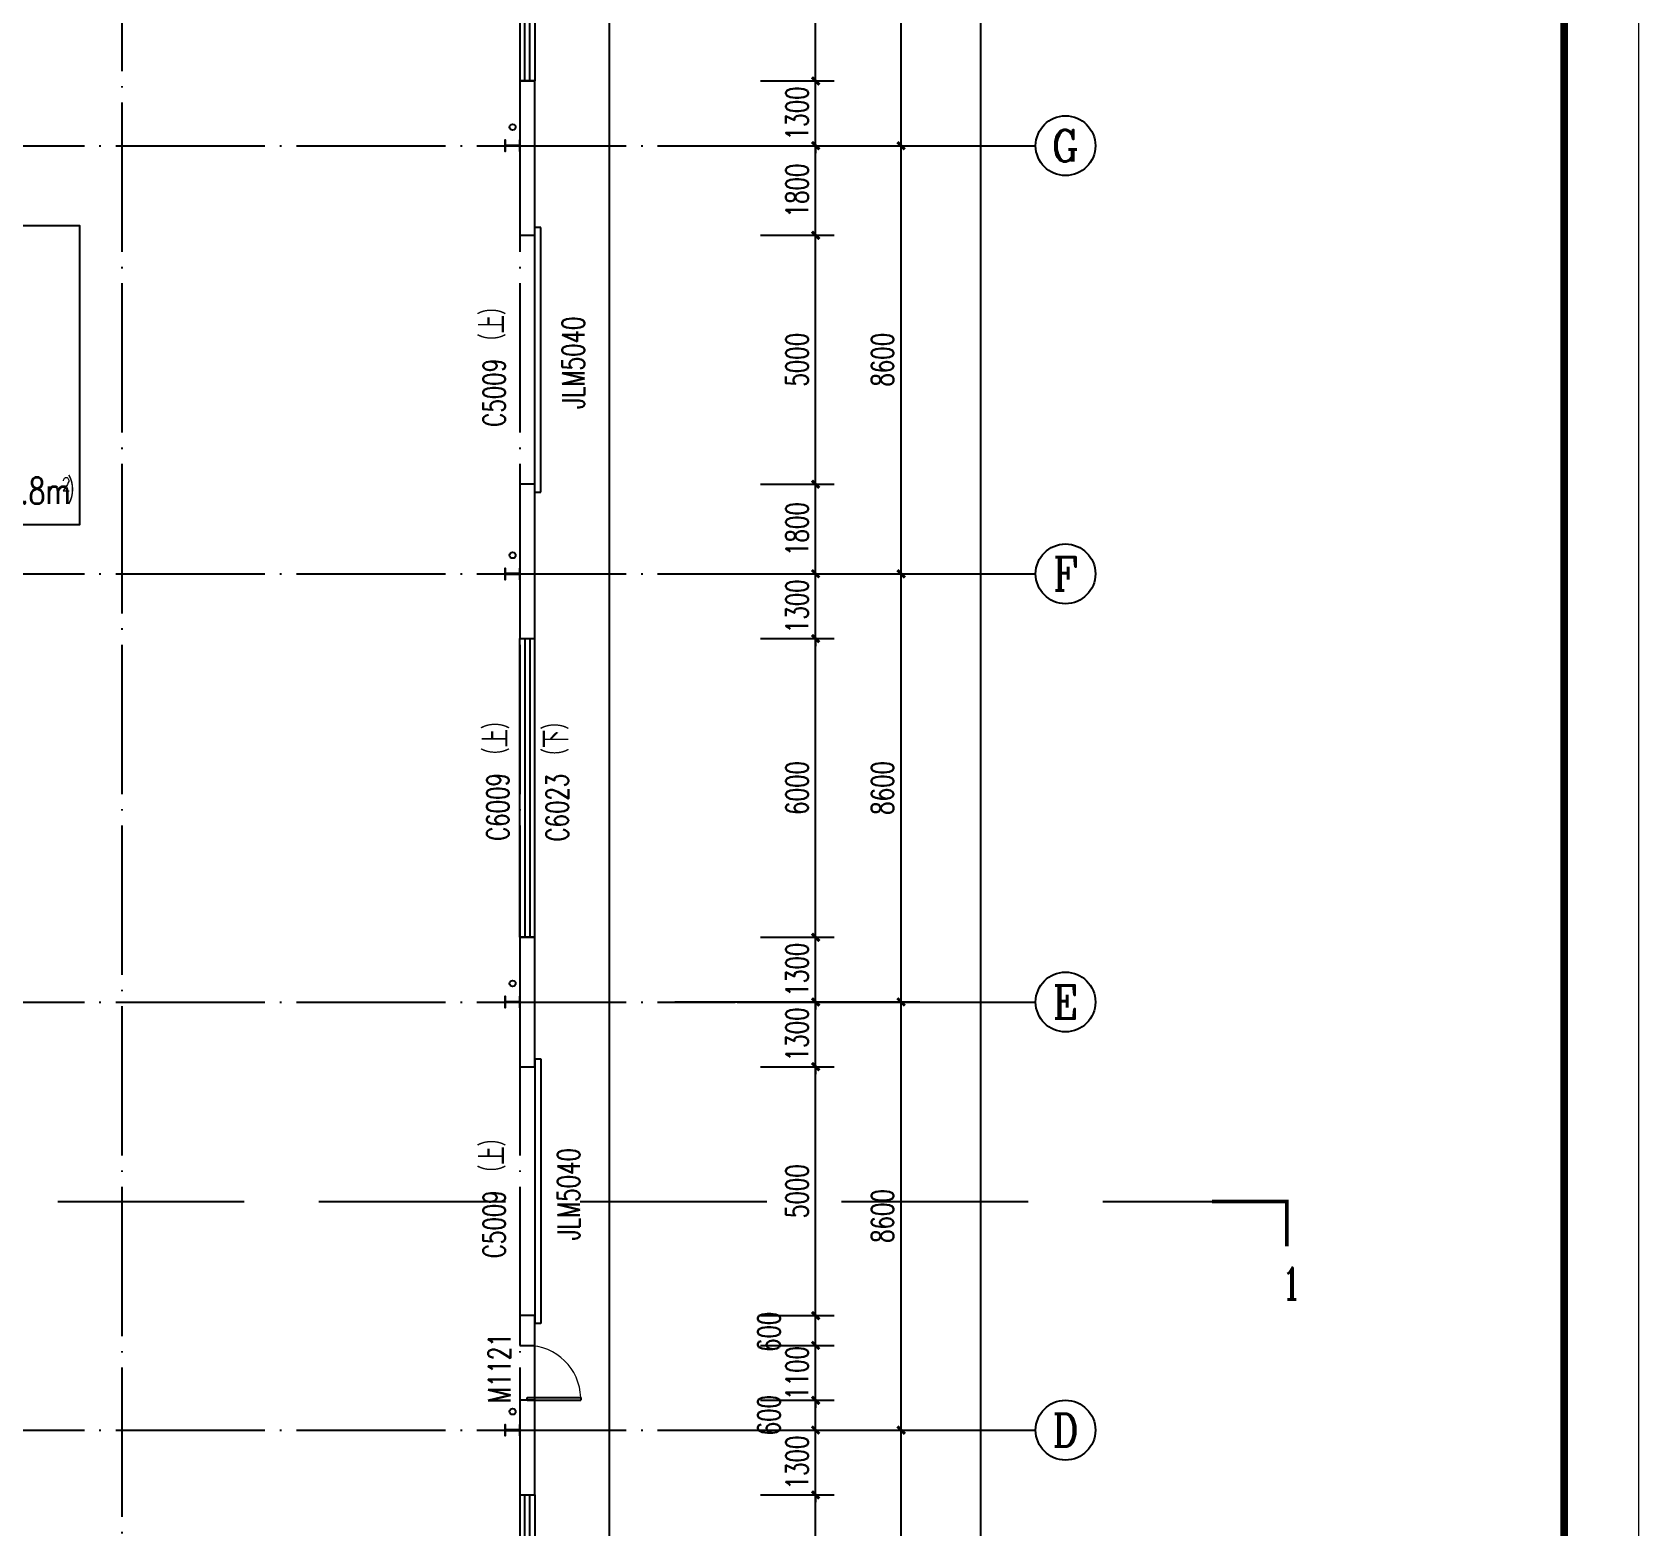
# Model space of a CAD drawing. Extents: x 409931 to 937299, y -508824 to 132289.
# Drawn here: x 531812 to 564097, y -148220 to -118196 of the extents above; entities that cross this region are included whole.
import ezdxf
from ezdxf.enums import TextEntityAlignment as Align

# ---------------------------------------------------------------- set-up
doc = ezdxf.new("R2010")
doc.units = 0
doc.header["$LTSCALE"] = 1500
doc.header["$MEASUREMENT"] = 0
doc.linetypes.add('DASH', pattern=[0.35, 0.25, -0.1])
doc.linetypes.add('DOTE', pattern=[2.42, 2, -0.2, 0.02, -0.2])
doc.layers.get('Defpoints').update_dxf_attribs({"color": 252})
for name, color, linetype in [('07m', 36, 'Continuous'), ('AXIS', 3, 'Continuous'), ('AXIS_TEXT', 7, 'Continuous'), ('COLUMN', 2, 'Continuous'), ('DIM_SYMB', 3, 'Continuous'), ('DOTE', 1, 'Continuous'), ('PUB_DIM', 3, 'Continuous'), ('PUB_STRM', 4, 'Continuous'), ('PUB_TEXT', 7, 'Continuous'), ('STAIR', 2, 'Continuous'), ('WALL', 7, 'Continuous'), ('WINDOW', 4, 'Continuous'), ('WINDOW_TEXT', 7, 'Continuous'), ('排烟注明', 6, 'Continuous')]:
    doc.layers.add(name, color=color, linetype=linetype)
doc.layers.add('TK', color=151, linetype='Continuous', lineweight=13)
doc.styles.add('_HZTXT', font='txt.shx', dxfattribs={"width": 0.75, "bigfont": 'HZTXT.shx'})
doc.styles.add('_TCH_AXIS', font='COMPLEX', dxfattribs={"bigfont": 'GBCBIG'})
doc.styles.add('_TCH_DIM', font='SIMPLEX', dxfattribs={"bigfont": 'GBCBIG'})
doc.styles.add('_TCH_DIM_T3', font='SIMPLEX', dxfattribs={"width": 0.705882, "bigfont": 'GBCBIG'})
doc.styles.add('_TCH_LABEL', font='COMPLEX', dxfattribs={"bigfont": 'GBCBIG'})
doc.styles.add('_TCH_WINDOW', font='SIMPLEX', dxfattribs={"bigfont": 'GBCBIG'})
doc.styles.add('COMPLEX', font='COMPLEX')
doc.dimstyles.new('_TCH_ARCH&&150', dxfattribs={"dimtxt": 446.25, "dimasz": 150, "dimexe": 375, "dimexo": 450, "dimgap": 150, "dimtad": 1, "dimdec": 0, "dimzin": 0, "dimdsep": 46, "dimtxsty": '_TCH_DIM_T3', "dimblk": 'ARCHTICK', "dimcen": 0.09, "dimclrt": 7, "dimazin": 2, "dimtfac": 1, "dimtdec": 0, "dimtix": 1, "dimtmove": 2, "dimatfit": 3, "dimfxl": 0, "dimtolj": 1, "dimtzin": 0, "dimarcsym": 0})

# ---------------------------------------------------------------- blocks, each defined once
blk = doc.blocks.new('TK-A0')
at = {"layer": 'TK'}
for p, q in [((1189, 841), (0, 841)), ((1179, 831), (25, 831))]:
    blk.add_line(p, q, dxfattribs=at)
at = {"layer": 'TK', "const_width": 1}
blk.add_lwpolyline([(25, 831), (1179, 831), (1179, 10), (25, 10)], close=True, dxfattribs=at)
blk = doc.blocks.new('A$C2EA612DB')
for points in [[(0, 34055), (0, 34275), (-10, 34275), (-10, 34169), (-290, 34169), (-290, 34275), (-300, 34275), (-300, 34055), (-290, 34055), (-290, 34161), (-10, 34161), (-10, 34055)], [(0, 25455), (0, 25675), (-10, 25675), (-10, 25569), (-290, 25569), (-290, 25675), (-300, 25675), (-300, 25455), (-290, 25455), (-290, 25561), (-10, 25561), (-10, 25455)], [(0, 16855), (0, 17075), (-10, 17075), (-10, 16969), (-290, 16969), (-290, 17075), (-300, 17075), (-300, 16855), (-290, 16855), (-290, 16961), (-10, 16961), (-10, 16855)], [(0, 8255), (0, 8475), (-10, 8475), (-10, 8369), (-290, 8369), (-290, 8475), (-300, 8475), (-300, 8255), (-290, 8255), (-290, 8361), (-10, 8361), (-10, 8255)]]:
    blk.add_lwpolyline(points, close=True)
blk = doc.blocks.new('雨水管')
at = {"layer": 'PUB_STRM'}
for centre in [(-346, 43373), (-346, 34773), (-346, 26173), (-346, 17573)]:
    blk.add_circle(centre, 60, dxfattribs=at)
blk = doc.blocks.new('_ArchTick')
at = {"color": 0, "linetype": 'ByBlock', "const_width": 0.4}
blk.add_lwpolyline([(-0.5, -0.5), (0.5, 0.5)], dxfattribs=at)
blk = doc.blocks.new('*D573')
at = {"layer": 'Defpoints', "color": 0}
for p in [(545997, -147577), (547555, -147577), (545997, -153577)]:
    blk.add_point(p, dxfattribs=at)
at = {"layer": 'PUB_DIM', "color": 0, "lineweight": -2}
for p, q in [((546447, -147577), (547930, -147577)), ((547555, -153577), (547555, -147577)), ((546447, -153577), (547930, -153577))]:
    blk.add_line(p, q, dxfattribs=at)
at = {"layer": 'PUB_DIM', "color": 0, "lineweight": -2, "xscale": 150, "yscale": 150, "zscale": 150}
for p, rotation in [((547555, -147577), 90), ((547555, -153577), 270)]:
    blk.add_blockref('_ArchTick', p, dxfattribs=dict(at, rotation=rotation))
at = {"layer": 'PUB_DIM', "color": 7, "insert": (547182, -150577), "char_height": 446.2, "attachment_point": 5, "rotation": 90, "style": '_TCH_DIM_T3'}
blk.add_mtext('\\A1;6000', dxfattribs=at)
blk = doc.blocks.new('*D574')
at = {"layer": 'Defpoints', "color": 0}
for p in [(545997, -146277), (547555, -146277), (545997, -147577)]:
    blk.add_point(p, dxfattribs=at)
at = {"layer": 'PUB_DIM', "color": 0, "lineweight": -2}
for p, q in [((547555, -146277), (547555, -146127)), ((546447, -146277), (547930, -146277)), ((547555, -147577), (547555, -146277)), ((546447, -147577), (547930, -147577)), ((547555, -147577), (547555, -147727))]:
    blk.add_line(p, q, dxfattribs=at)
at = {"layer": 'PUB_DIM', "color": 0, "lineweight": -2, "xscale": 150, "yscale": 150, "zscale": 150}
for p, rotation in [((547555, -146277), 270), ((547555, -147577), 90)]:
    blk.add_blockref('_ArchTick', p, dxfattribs=dict(at, rotation=rotation))
at = {"layer": 'PUB_DIM', "color": 7, "insert": (547182, -146927), "char_height": 446.2, "attachment_point": 5, "rotation": 90, "style": '_TCH_DIM_T3'}
blk.add_mtext('\\A1;1300', dxfattribs=at)
blk = doc.blocks.new('*D575')
at = {"layer": 'Defpoints', "color": 0}
for p in [(545997, -145677), (547555, -145677), (545997, -146277)]:
    blk.add_point(p, dxfattribs=at)
at = {"layer": 'PUB_DIM', "color": 0, "lineweight": -2}
for p, q in [((546447, -145677), (547930, -145677)), ((547555, -146277), (547555, -145677)), ((546447, -146277), (547930, -146277))]:
    blk.add_line(p, q, dxfattribs=at)
at = {"layer": 'PUB_DIM', "color": 0, "lineweight": -2, "xscale": 150, "yscale": 150, "zscale": 150}
for p, rotation in [((547555, -145677), 90), ((547555, -146277), 270)]:
    blk.add_blockref('_ArchTick', p, dxfattribs=dict(at, rotation=rotation))
at = {"layer": 'PUB_DIM', "color": 7, "insert": (546618, -145977), "char_height": 446.2, "attachment_point": 5, "rotation": 90, "style": '_TCH_DIM_T3'}
blk.add_mtext('\\A1;600', dxfattribs=at)
blk = doc.blocks.new('*D576')
at = {"layer": 'Defpoints', "color": 0}
for p in [(545997, -144577), (547555, -144577), (545997, -145677)]:
    blk.add_point(p, dxfattribs=at)
at = {"layer": 'PUB_DIM', "color": 0, "lineweight": -2}
for p, q in [((546447, -144577), (547930, -144577)), ((547555, -144577), (547555, -144427)), ((547555, -145677), (547555, -144577)), ((546447, -145677), (547930, -145677)), ((547555, -145677), (547555, -145827))]:
    blk.add_line(p, q, dxfattribs=at)
at = {"layer": 'PUB_DIM', "color": 0, "lineweight": -2, "xscale": 150, "yscale": 150, "zscale": 150}
for p, rotation in [((547555, -144577), 270), ((547555, -145677), 90)]:
    blk.add_blockref('_ArchTick', p, dxfattribs=dict(at, rotation=rotation))
at = {"layer": 'PUB_DIM', "color": 7, "insert": (547182, -145127), "char_height": 446.2, "attachment_point": 5, "rotation": 90, "style": '_TCH_DIM_T3'}
blk.add_mtext('\\A1;1100', dxfattribs=at)
blk = doc.blocks.new('*D577')
at = {"layer": 'Defpoints', "color": 0}
for p in [(545997, -143977), (547555, -143977), (545997, -144577)]:
    blk.add_point(p, dxfattribs=at)
at = {"layer": 'PUB_DIM', "color": 0, "lineweight": -2}
for p, q in [((546447, -143977), (547930, -143977)), ((547555, -144577), (547555, -143977)), ((546447, -144577), (547930, -144577))]:
    blk.add_line(p, q, dxfattribs=at)
at = {"layer": 'PUB_DIM', "color": 0, "lineweight": -2, "xscale": 150, "yscale": 150, "zscale": 150}
for p, rotation in [((547555, -143977), 90), ((547555, -144577), 270)]:
    blk.add_blockref('_ArchTick', p, dxfattribs=dict(at, rotation=rotation))
at = {"layer": 'PUB_DIM', "color": 7, "insert": (546618, -144302), "char_height": 446.2, "attachment_point": 5, "rotation": 90, "style": '_TCH_DIM_T3'}
blk.add_mtext('\\A1;600', dxfattribs=at)
blk = doc.blocks.new('*D578')
at = {"layer": 'Defpoints', "color": 0}
for p in [(545997, -138977), (547555, -138977), (545997, -143977)]:
    blk.add_point(p, dxfattribs=at)
at = {"layer": 'PUB_DIM', "color": 0, "lineweight": -2}
for p, q in [((546447, -138977), (547930, -138977)), ((547555, -143977), (547555, -138977)), ((546447, -143977), (547930, -143977))]:
    blk.add_line(p, q, dxfattribs=at)
at = {"layer": 'PUB_DIM', "color": 0, "lineweight": -2, "xscale": 150, "yscale": 150, "zscale": 150}
for p, rotation in [((547555, -138977), 90), ((547555, -143977), 270)]:
    blk.add_blockref('_ArchTick', p, dxfattribs=dict(at, rotation=rotation))
at = {"layer": 'PUB_DIM', "color": 7, "insert": (547182, -141477), "char_height": 446.2, "attachment_point": 5, "rotation": 90, "style": '_TCH_DIM_T3'}
blk.add_mtext('\\A1;5000', dxfattribs=at)
blk = doc.blocks.new('*D579')
at = {"layer": 'Defpoints', "color": 0}
for p in [(545997, -137677), (547555, -137677), (545997, -138977)]:
    blk.add_point(p, dxfattribs=at)
at = {"layer": 'PUB_DIM', "color": 0, "lineweight": -2}
for p, q in [((547555, -137677), (547555, -137527)), ((546447, -137677), (547930, -137677)), ((547555, -138977), (547555, -137677)), ((546447, -138977), (547930, -138977)), ((547555, -138977), (547555, -139127))]:
    blk.add_line(p, q, dxfattribs=at)
at = {"layer": 'PUB_DIM', "color": 0, "lineweight": -2, "xscale": 150, "yscale": 150, "zscale": 150}
for p, rotation in [((547555, -137677), 270), ((547555, -138977), 90)]:
    blk.add_blockref('_ArchTick', p, dxfattribs=dict(at, rotation=rotation))
at = {"layer": 'PUB_DIM', "color": 7, "insert": (547182, -138327), "char_height": 446.2, "attachment_point": 5, "rotation": 90, "style": '_TCH_DIM_T3'}
blk.add_mtext('\\A1;1300', dxfattribs=at)
blk = doc.blocks.new('*D580')
at = {"layer": 'Defpoints', "color": 0}
for p in [(545997, -136377), (547555, -136377), (545997, -137677)]:
    blk.add_point(p, dxfattribs=at)
at = {"layer": 'PUB_DIM', "color": 0, "lineweight": -2}
for p, q in [((547555, -136377), (547555, -136227)), ((546447, -136377), (547930, -136377)), ((547555, -137677), (547555, -136377)), ((546447, -137677), (547930, -137677)), ((547555, -137677), (547555, -137827))]:
    blk.add_line(p, q, dxfattribs=at)
at = {"layer": 'PUB_DIM', "color": 0, "lineweight": -2, "xscale": 150, "yscale": 150, "zscale": 150}
for p, rotation in [((547555, -136377), 270), ((547555, -137677), 90)]:
    blk.add_blockref('_ArchTick', p, dxfattribs=dict(at, rotation=rotation))
at = {"layer": 'PUB_DIM', "color": 7, "insert": (547182, -137027), "char_height": 446.2, "attachment_point": 5, "rotation": 90, "style": '_TCH_DIM_T3'}
blk.add_mtext('\\A1;1300', dxfattribs=at)
blk = doc.blocks.new('*D581')
at = {"layer": 'Defpoints', "color": 0}
for p in [(545997, -130377), (547555, -130377), (545997, -136377)]:
    blk.add_point(p, dxfattribs=at)
at = {"layer": 'PUB_DIM', "color": 0, "lineweight": -2}
for p, q in [((546447, -130377), (547930, -130377)), ((547555, -136377), (547555, -130377)), ((546447, -136377), (547930, -136377))]:
    blk.add_line(p, q, dxfattribs=at)
at = {"layer": 'PUB_DIM', "color": 0, "lineweight": -2, "xscale": 150, "yscale": 150, "zscale": 150}
for p, rotation in [((547555, -130377), 90), ((547555, -136377), 270)]:
    blk.add_blockref('_ArchTick', p, dxfattribs=dict(at, rotation=rotation))
at = {"layer": 'PUB_DIM', "color": 7, "insert": (547182, -133377), "char_height": 446.2, "attachment_point": 5, "rotation": 90, "style": '_TCH_DIM_T3'}
blk.add_mtext('\\A1;6000', dxfattribs=at)
blk = doc.blocks.new('*D582')
at = {"layer": 'Defpoints', "color": 0}
for p in [(545997, -129077), (547555, -129077), (545997, -130377)]:
    blk.add_point(p, dxfattribs=at)
at = {"layer": 'PUB_DIM', "color": 0, "lineweight": -2}
for p, q in [((546447, -129077), (547930, -129077)), ((547555, -129077), (547555, -128927)), ((547555, -130377), (547555, -129077)), ((546447, -130377), (547930, -130377)), ((547555, -130377), (547555, -130527))]:
    blk.add_line(p, q, dxfattribs=at)
at = {"layer": 'PUB_DIM', "color": 0, "lineweight": -2, "xscale": 150, "yscale": 150, "zscale": 150}
for p, rotation in [((547555, -129077), 270), ((547555, -130377), 90)]:
    blk.add_blockref('_ArchTick', p, dxfattribs=dict(at, rotation=rotation))
at = {"layer": 'PUB_DIM', "color": 7, "insert": (547182, -129727), "char_height": 446.2, "attachment_point": 5, "rotation": 90, "style": '_TCH_DIM_T3'}
blk.add_mtext('\\A1;1300', dxfattribs=at)
blk = doc.blocks.new('*D583')
at = {"layer": 'Defpoints', "color": 0}
for p in [(545997, -127277), (547555, -127277), (545997, -129077)]:
    blk.add_point(p, dxfattribs=at)
at = {"layer": 'PUB_DIM', "color": 0, "lineweight": -2}
for p, q in [((546447, -127277), (547930, -127277)), ((547555, -129077), (547555, -127277)), ((546447, -129077), (547930, -129077))]:
    blk.add_line(p, q, dxfattribs=at)
at = {"layer": 'PUB_DIM', "color": 0, "lineweight": -2, "xscale": 150, "yscale": 150, "zscale": 150}
for p, rotation in [((547555, -127277), 90), ((547555, -129077), 270)]:
    blk.add_blockref('_ArchTick', p, dxfattribs=dict(at, rotation=rotation))
at = {"layer": 'PUB_DIM', "color": 7, "insert": (547182, -128177), "char_height": 446.2, "attachment_point": 5, "rotation": 90, "style": '_TCH_DIM_T3'}
blk.add_mtext('\\A1;1800', dxfattribs=at)
blk = doc.blocks.new('*D584')
at = {"layer": 'Defpoints', "color": 0}
for p in [(545997, -122277), (547555, -122277), (545997, -127277)]:
    blk.add_point(p, dxfattribs=at)
at = {"layer": 'PUB_DIM', "color": 0, "lineweight": -2}
for p, q in [((546447, -122277), (547930, -122277)), ((547555, -127277), (547555, -122277)), ((546447, -127277), (547930, -127277))]:
    blk.add_line(p, q, dxfattribs=at)
at = {"layer": 'PUB_DIM', "color": 0, "lineweight": -2, "xscale": 150, "yscale": 150, "zscale": 150}
for p, rotation in [((547555, -122277), 90), ((547555, -127277), 270)]:
    blk.add_blockref('_ArchTick', p, dxfattribs=dict(at, rotation=rotation))
at = {"layer": 'PUB_DIM', "color": 7, "insert": (547182, -124777), "char_height": 446.2, "attachment_point": 5, "rotation": 90, "style": '_TCH_DIM_T3'}
blk.add_mtext('\\A1;5000', dxfattribs=at)
blk = doc.blocks.new('*D585')
at = {"layer": 'Defpoints', "color": 0}
for p in [(545997, -120477), (547555, -120477), (545997, -122277)]:
    blk.add_point(p, dxfattribs=at)
at = {"layer": 'PUB_DIM', "color": 0, "lineweight": -2}
for p, q in [((546447, -120477), (547930, -120477)), ((547555, -122277), (547555, -120477)), ((546447, -122277), (547930, -122277))]:
    blk.add_line(p, q, dxfattribs=at)
at = {"layer": 'PUB_DIM', "color": 0, "lineweight": -2, "xscale": 150, "yscale": 150, "zscale": 150}
for p, rotation in [((547555, -120477), 90), ((547555, -122277), 270)]:
    blk.add_blockref('_ArchTick', p, dxfattribs=dict(at, rotation=rotation))
at = {"layer": 'PUB_DIM', "color": 7, "insert": (547182, -121377), "char_height": 446.2, "attachment_point": 5, "rotation": 90, "style": '_TCH_DIM_T3'}
blk.add_mtext('\\A1;1800', dxfattribs=at)
blk = doc.blocks.new('*D586')
at = {"layer": 'Defpoints', "color": 0}
for p in [(545997, -119177), (547555, -119177), (545997, -120477)]:
    blk.add_point(p, dxfattribs=at)
at = {"layer": 'PUB_DIM', "color": 0, "lineweight": -2}
for p, q in [((547555, -119177), (547555, -119027)), ((546447, -119177), (547930, -119177)), ((547555, -120477), (547555, -119177)), ((546447, -120477), (547930, -120477)), ((547555, -120477), (547555, -120627))]:
    blk.add_line(p, q, dxfattribs=at)
at = {"layer": 'PUB_DIM', "color": 0, "lineweight": -2, "xscale": 150, "yscale": 150, "zscale": 150}
for p, rotation in [((547555, -119177), 270), ((547555, -120477), 90)]:
    blk.add_blockref('_ArchTick', p, dxfattribs=dict(at, rotation=rotation))
at = {"layer": 'PUB_DIM', "color": 7, "insert": (547182, -119827), "char_height": 446.2, "attachment_point": 5, "rotation": 90, "style": '_TCH_DIM_T3'}
blk.add_mtext('\\A1;1300', dxfattribs=at)
blk = doc.blocks.new('*D587')
at = {"layer": 'Defpoints', "color": 0}
for p in [(545997, -113177), (547555, -113177), (545997, -119177)]:
    blk.add_point(p, dxfattribs=at)
at = {"layer": 'PUB_DIM', "color": 0, "lineweight": -2}
for p, q in [((546447, -113177), (547930, -113177)), ((547555, -119177), (547555, -113177)), ((546447, -119177), (547930, -119177))]:
    blk.add_line(p, q, dxfattribs=at)
at = {"layer": 'PUB_DIM', "color": 0, "lineweight": -2, "xscale": 150, "yscale": 150, "zscale": 150}
for p, rotation in [((547555, -113177), 90), ((547555, -119177), 270)]:
    blk.add_blockref('_ArchTick', p, dxfattribs=dict(at, rotation=rotation))
at = {"layer": 'PUB_DIM', "color": 7, "insert": (547182, -116177), "char_height": 446.2, "attachment_point": 5, "rotation": 90, "style": '_TCH_DIM_T3'}
blk.add_mtext('\\A1;6000', dxfattribs=at)
blk = doc.blocks.new('*D828')
at = {"layer": 'AXIS', "color": 0, "lineweight": -2}
for p, q in [((544723, -146277), (549648, -146277)), ((549273, -154627), (549273, -146277)), ((544723, -154627), (549648, -154627))]:
    blk.add_line(p, q, dxfattribs=at)
at = {"layer": 'Defpoints', "color": 0}
for p in [(544273, -146277), (549273, -146277), (544273, -154627)]:
    blk.add_point(p, dxfattribs=at)
at = {"layer": 'AXIS', "color": 0, "lineweight": -2, "xscale": 150, "yscale": 150, "zscale": 150}
for p, rotation in [((549273, -146277), 90), ((549273, -154627), 270)]:
    blk.add_blockref('_ArchTick', p, dxfattribs=dict(at, rotation=rotation))
at = {"layer": 'AXIS', "color": 7, "insert": (548900, -150452), "char_height": 446.2, "attachment_point": 5, "rotation": 90, "style": '_TCH_DIM_T3'}
blk.add_mtext('\\A1;8350', dxfattribs=at)
blk = doc.blocks.new('*D829')
at = {"layer": 'AXIS', "color": 0, "lineweight": -2}
for p, q in [((544723, -137677), (549648, -137677)), ((549273, -146277), (549273, -137677)), ((544723, -146277), (549648, -146277))]:
    blk.add_line(p, q, dxfattribs=at)
at = {"layer": 'Defpoints', "color": 0}
for p in [(544273, -137677), (549273, -137677), (544273, -146277)]:
    blk.add_point(p, dxfattribs=at)
at = {"layer": 'AXIS', "color": 0, "lineweight": -2, "xscale": 150, "yscale": 150, "zscale": 150}
for p, rotation in [((549273, -137677), 90), ((549273, -146277), 270)]:
    blk.add_blockref('_ArchTick', p, dxfattribs=dict(at, rotation=rotation))
at = {"layer": 'AXIS', "color": 7, "insert": (548900, -141977), "char_height": 446.2, "attachment_point": 5, "rotation": 90, "style": '_TCH_DIM_T3'}
blk.add_mtext('\\A1;8600', dxfattribs=at)
blk = doc.blocks.new('*D830')
at = {"layer": 'AXIS', "color": 0, "lineweight": -2}
for p, q in [((544723, -129077), (549648, -129077)), ((549273, -137677), (549273, -129077)), ((544723, -137677), (549648, -137677))]:
    blk.add_line(p, q, dxfattribs=at)
at = {"layer": 'Defpoints', "color": 0}
for p in [(544273, -129077), (549273, -129077), (544273, -137677)]:
    blk.add_point(p, dxfattribs=at)
at = {"layer": 'AXIS', "color": 0, "lineweight": -2, "xscale": 150, "yscale": 150, "zscale": 150}
for p, rotation in [((549273, -129077), 90), ((549273, -137677), 270)]:
    blk.add_blockref('_ArchTick', p, dxfattribs=dict(at, rotation=rotation))
at = {"layer": 'AXIS', "color": 7, "insert": (548900, -133377), "char_height": 446.2, "attachment_point": 5, "rotation": 90, "style": '_TCH_DIM_T3'}
blk.add_mtext('\\A1;8600', dxfattribs=at)
blk = doc.blocks.new('*D831')
at = {"layer": 'AXIS', "color": 0, "lineweight": -2}
for p, q in [((544723, -120477), (549648, -120477)), ((549273, -129077), (549273, -120477)), ((544723, -129077), (549648, -129077))]:
    blk.add_line(p, q, dxfattribs=at)
at = {"layer": 'Defpoints', "color": 0}
for p in [(544273, -120477), (549273, -120477), (544273, -129077)]:
    blk.add_point(p, dxfattribs=at)
at = {"layer": 'AXIS', "color": 0, "lineweight": -2, "xscale": 150, "yscale": 150, "zscale": 150}
for p, rotation in [((549273, -120477), 90), ((549273, -129077), 270)]:
    blk.add_blockref('_ArchTick', p, dxfattribs=dict(at, rotation=rotation))
at = {"layer": 'AXIS', "color": 7, "insert": (548900, -124777), "char_height": 446.2, "attachment_point": 5, "rotation": 90, "style": '_TCH_DIM_T3'}
blk.add_mtext('\\A1;8600', dxfattribs=at)
blk = doc.blocks.new('*D832')
at = {"layer": 'AXIS', "color": 0, "lineweight": -2}
for p, q in [((544723, -111877), (549648, -111877)), ((549273, -120477), (549273, -111877)), ((544723, -120477), (549648, -120477))]:
    blk.add_line(p, q, dxfattribs=at)
at = {"layer": 'Defpoints', "color": 0}
for p in [(544273, -111877), (549273, -111877), (544273, -120477)]:
    blk.add_point(p, dxfattribs=at)
at = {"layer": 'AXIS', "color": 0, "lineweight": -2, "xscale": 150, "yscale": 150, "zscale": 150}
for p, rotation in [((549273, -111877), 90), ((549273, -120477), 270)]:
    blk.add_blockref('_ArchTick', p, dxfattribs=dict(at, rotation=rotation))
at = {"layer": 'AXIS', "color": 7, "insert": (548900, -116177), "char_height": 446.2, "attachment_point": 5, "rotation": 90, "style": '_TCH_DIM_T3'}
blk.add_mtext('\\A1;8600', dxfattribs=at)
blk = doc.blocks.new('*D842')
at = {"layer": 'AXIS', "color": 0, "lineweight": -2}
for p, q in [((544723, -43577), (551248, -43577)), ((550873, -163477), (550873, -43577)), ((544723, -163477), (551248, -163477))]:
    blk.add_line(p, q, dxfattribs=at)
at = {"layer": 'Defpoints', "color": 0}
for p in [(544273, -43577), (550873, -43577), (544273, -163477)]:
    blk.add_point(p, dxfattribs=at)
at = {"layer": 'AXIS', "color": 0, "lineweight": -2, "xscale": 150, "yscale": 150, "zscale": 150}
for p, rotation in [((550873, -43577), 90), ((550873, -163477), 270)]:
    blk.add_blockref('_ArchTick', p, dxfattribs=dict(at, rotation=rotation))
at = {"layer": 'AXIS', "color": 7, "insert": (550500, -103527), "char_height": 446.2, "attachment_point": 5, "rotation": 90, "style": '_TCH_DIM_T3'}
blk.add_mtext('\\A1;119900', dxfattribs=at)
blk = doc.blocks.new('_AXISO')
blk.add_circle((0, 0), 0.5)
at = {"layer": 'AXIS_TEXT', "style": 'COMPLEX', "width": 1.041667}
blk.add_attdef('A', text='', height=0.56, dxfattribs=at).set_placement((-0.25, -0.28), (0.25, -0.28), align=Align.FIT)
blk = doc.blocks.new('$DorLib2D$00000126')
at = {"color": 0, "linetype": 'Continuous'}
for p, q in [((-0.532, 0.5), (-0.532, 0.9)), ((0.532, 0.9), (0.532, 0.5))]:
    blk.add_line(p, q, dxfattribs=at)
at = {"color": 0, "linetype": 'DASH'}
for p, q in [((-0.532, 0.9), (0.532, 0.9)), ((-0.532, 0.5), (0.532, 0.5))]:
    blk.add_line(p, q, dxfattribs=at)
blk = doc.blocks.new('$TCHSYS$WIN2D')
for p, q in [((-0.5, 0.5), (0.5, 0.5)), ((-0.5, 0.5), (-0.5, -0.5)), ((0.5, 0.5), (0.5, -0.5)), ((0.5, 0.1667), (-0.5, 0.1667)), ((0.5, -0.1667), (-0.5, -0.1667)), ((-0.5, -0.5), (0.5, -0.5))]:
    blk.add_line(p, q)
blk = doc.blocks.new('$DorLib2D$00000001')
for p, q in [((0.45, 0.975), (0.5, 0.975)), ((0.45, 0), (0.45, 0.975)), ((0.5, 0), (0.5, 0.975)), ((0.5, 0), (0.45, 0))]:
    blk.add_line(p, q)
at = {"lineweight": 13}
blk.add_arc((0.475, 0), 0.975, 91.4693, 180, dxfattribs=at)

msp = doc.modelspace()

# ---------------------------------------------------------------- linework, layer by layer
at = {"layer": 'AXIS'}
for p, q in [((545976.3, -120477.5), (551976.3, -120477.5)), ((545976.3, -129077.5), (551976.3, -129077.5)), ((545976.3, -137677.5), (551976.3, -137677.5)), ((545976.3, -146277.5), (551976.3, -146277.5))]:
    msp.add_line(p, q, dxfattribs=at)
at = {"layer": 'DIM_SYMB'}
for points in [[(509612, -116177.5, 0, 0, 0), (541219.3, -144229, 140, 0, 0), (541612, -144577.5, 0, 0, 0)], [(542186.8, -129964, 0, 0, 0), (542853.9, -129964, 120, 0, 0), (543303.9, -129964, 0, 0, 0)]]:
    msp.add_lwpolyline(points, format="xyseb", dxfattribs=at)
at = {"layer": 'DIM_SYMB', "linetype": 'DASH', "ltscale": 10}
msp.add_lwpolyline([(506073.9, -132119.8), (521825.8, -132119.8), (521825.8, -141685.5), (556451.6, -141685.5)], dxfattribs=at)
at = {"layer": 'DIM_SYMB', "const_width": 75}
msp.add_lwpolyline([(555520.7, -141685.5), (557020.7, -141685.5), (557020.7, -142585.5)], dxfattribs=at)
at = {"layer": 'DOTE', "color": 1, "linetype": 'DOTE'}
for p, q in [((533612, -39750.6), (533612, -168525)), ((541612, -39750.6), (541612, -168525)), ((482670.9, -120477.5), (545935.2, -120477.5)), ((482670.9, -129077.5), (545935.2, -129077.5)), ((482670.9, -137677.5), (545935.2, -137677.5)), ((482670.9, -146277.5), (545935.2, -146277.5))]:
    msp.add_line(p, q, dxfattribs=at)
at = {"layer": 'STAIR'}
msp.add_lwpolyline([(541912, -154627.5), (543412, -154627.5), (543412, -69077.5), (541912, -69077.5)], dxfattribs=at)
at = {"layer": 'WALL'}
for p, q in [((541912, -119177.5), (541612, -119177.5)), ((541612, -119177.5), (541612, -122277.5)), ((541912, -122277.5), (541912, -119177.5)), ((541612, -122277.5), (541912, -122277.5)), ((541912, -127277.5), (541612, -127277.5)), ((541612, -127277.5), (541612, -130377.5)), ((541912, -130377.5), (541912, -127277.5)), ((541612, -130377.5), (541912, -130377.5)), ((541912, -136377.5), (541612, -136377.5)), ((541612, -136377.5), (541612, -138977.5)), ((541912, -138977.5), (541912, -136377.5)), ((541612, -138977.5), (541912, -138977.5)), ((541912, -143977.5), (541612, -143977.5)), ((541612, -143977.5), (541612, -144577.5)), ((541912, -144577.5), (541912, -143977.5)), ((541612, -144577.5), (541912, -144577.5)), ((541912, -145677.5), (541612, -145677.5)), ((541612, -145677.5), (541612, -147577.5)), ((541912, -147577.5), (541912, -145677.5)), ((541612, -147577.5), (541912, -147577.5))]:
    msp.add_line(p, q, dxfattribs=at)
at = {"layer": 'WINDOW'}
msp.add_line((541912, -145677.5), (541912, -144577.5), dxfattribs=at)
at = {"layer": '排烟注明', "color": 6}
msp.add_lwpolyline([(517612, -128084.2), (532769.8, -128084.2), (532769.8, -122084.2), (517612, -122084.2)], close=True, dxfattribs=at)

# ---------------------------------------------------------------- block references
at = {"layer": 'AXIS'}
ref = msp.add_blockref('_AXISO', (552576.3, -120477.5), dxfattribs=dict(at, xscale=1200, yscale=1200, zscale=1200))
ref.add_attrib('A', 'G', dxfattribs={"layer": 'AXIS_TEXT', "height": 637.8, "style": '_TCH_AXIS'}).set_placement((552303, -120796.4), (552849.6, -120796.4), align=Align.FIT)
ref = msp.add_blockref('_AXISO', (552576.3, -129077.5), dxfattribs=dict(at, xscale=1200, yscale=1200, zscale=1200))
ref.add_attrib('A', 'F', dxfattribs={"layer": 'AXIS_TEXT', "height": 668.2, "style": '_TCH_AXIS'}).set_placement((552321.8, -129411.6), (552830.9, -129411.6), align=Align.FIT)
ref = msp.add_blockref('_AXISO', (552576.3, -137677.5), dxfattribs=dict(at, xscale=1200, yscale=1200, zscale=1200))
ref.add_attrib('A', 'E', dxfattribs={"layer": 'AXIS_TEXT', "height": 668.2, "style": '_TCH_AXIS'}).set_placement((552321.8, -138011.6), (552830.9, -138011.6), align=Align.FIT)
ref = msp.add_blockref('_AXISO', (552576.3, -146277.5), dxfattribs=dict(at, xscale=1200, yscale=1200, zscale=1200))
ref.add_attrib('A', 'D', dxfattribs={"layer": 'AXIS_TEXT', "height": 652.9, "style": '_TCH_AXIS'}).set_placement((552312, -146603.9), (552840.6, -146603.9), align=Align.FIT)
at = {"layer": 'COLUMN'}
msp.add_blockref('A$C2EA612DB', (541612, -154642.5), dxfattribs=at)
at = {"layer": 'TK', "xscale": 150, "yscale": 150, "zscale": 150, "rotation": 270}
msp.add_blockref('TK-A0', (437946.8, -25973.5), dxfattribs=at)
at = {"layer": 'WINDOW'}
msp.add_blockref('雨水管', (541812, -163477.5), dxfattribs=at)
at = {"layer": 'WINDOW', "yscale": 300, "rotation": 89.99999998544195}
for p, xscale, zscale in [((541762, -116177.5), -6000, -6000), ((541762, -133377.5), 6000, 6000), ((541762, -150577.5), -6000, -6000)]:
    msp.add_blockref('$TCHSYS$WIN2D', p, dxfattribs=dict(at, xscale=xscale, zscale=zscale))
at = {"layer": 'WINDOW'}
ref = msp.add_blockref('$DorLib2D$00000126', (541762, -124777.5), dxfattribs=dict(at, xscale=5000, yscale=-300, zscale=5000, rotation=89.99999998544195))
ref.add_attrib('A', 'JLM5040', (542910.2, -125760), dxfattribs={"layer": 'WINDOW_TEXT', "height": 446.25, "rotation": 90, "style": '_TCH_WINDOW', "width": 0.705882})
ref = msp.add_blockref('$DorLib2D$00000126', (541762, -141477.5), dxfattribs=dict(at, xscale=-5000, yscale=-300, zscale=-5000, rotation=89.99999998544195))
ref.add_attrib('A', 'JLM5040', (542814.3, -142460), dxfattribs={"layer": 'WINDOW_TEXT', "height": 446.25, "rotation": 90, "style": '_TCH_WINDOW', "width": 0.705882})
ref = msp.add_blockref('$DorLib2D$00000001', (541762, -145127.5), dxfattribs=dict(at, xscale=-1100, yscale=-1100, zscale=-1100, rotation=89.99999998544195))
ref.add_attrib('A', 'M1121', (541422.6, -145735), dxfattribs={"layer": 'WINDOW_TEXT', "height": 446.25, "rotation": 90, "style": '_TCH_WINDOW', "width": 0.705882})

# ---------------------------------------------------------------- texts
at = {"layer": '07m', "color": 2, "style": '_TCH_DIM'}
for p in [(541320, -124608.3), (541392.5, -132926.8), (541320, -141308.3)]:
    msp.add_text('（上）', height=506.38, rotation=90, dxfattribs=at).set_placement(p)
at = {"layer": '07m', "color": 2, "style": '_TCH_DIM', "width": 0.705882}
for s, p in [('C5009', (541320, -126123.3)), ('C6009', (541392.5, -134441.8)), ('C5009', (541320, -142823.3))]:
    msp.add_text(s, height=446.25, rotation=90, dxfattribs=at).set_placement(p)
at = {"layer": 'PUB_TEXT', "style": '_TCH_LABEL', "width": 0.705882}
msp.add_text('1', height=637.5, dxfattribs=at).set_placement((556924.2, -143654.3))
at = {"layer": 'WINDOW_TEXT', "style": '_TCH_WINDOW'}
msp.add_text('（下）', height=506.38, rotation=90, dxfattribs=at).set_placement((542587, -132939.5))
at = {"layer": 'WINDOW_TEXT', "style": '_TCH_WINDOW', "width": 0.705882}
msp.add_text('C6023', height=446.25, rotation=90, dxfattribs=at).set_placement((542587, -134454.5))
at = {"layer": '排烟注明', "color": 6, "style": '_HZTXT', "width": 0.75}
for s, height, p in [('28.8m', 525, (530897.1, -127670.2, 0)), ('2', 262.5, (532411.6, -127407.7, 0)), ('）', 525, (532517.6, -127670.2, 0))]:
    msp.add_text(s, height=height, dxfattribs=at).set_placement(p)

# ---------------------------------------------------------------- dimensions: what is measured, and where the dimension line sits
at = {"layer": 'AXIS'}
for p1, p2, distance, picture, middle in [((544273.1, -163477.5), (544273.1, -43577.5), -6600, '*D842', (550500, -103527.5)), ((544273.1, -120477.5), (544273.1, -111877.5), -5000, '*D832', (548900, -116177.5)), ((544273.1, -129077.5), (544273.1, -120477.5), -5000, '*D831', (548900, -124777.5)), ((544273.1, -137677.5), (544273.1, -129077.5), -5000, '*D830', (548900, -133377.5)), ((544273.1, -146277.5), (544273.1, -137677.5), -5000, '*D829', (548900, -141977.5)), ((544273.1, -154627.5), (544273.1, -146277.5), -5000, '*D828', (548900, -150452.5))]:
    dim = msp.add_aligned_dim(p1=p1, p2=p2, distance=distance, dimstyle='_TCH_ARCH&&150', dxfattribs=at)
    dim.commit()
    dim.dimension.update_dxf_attribs({"geometry": picture, "text_midpoint": middle})
at = {"layer": 'PUB_DIM'}
for p1, p2, picture, middle in [((545996.8, -119177.5), (545996.8, -113177.5), '*D587', (547182.2, -116177.5)), ((545996.8, -120477.5), (545996.8, -119177.5), '*D586', (547182.2, -119827.5)), ((545996.8, -122277.5), (545996.8, -120477.5), '*D585', (547182.2, -121377.5)), ((545996.8, -127277.5), (545996.8, -122277.5), '*D584', (547182.2, -124777.5)), ((545996.8, -129077.5), (545996.8, -127277.5), '*D583', (547182.2, -128177.5)), ((545996.8, -130377.5), (545996.8, -129077.5), '*D582', (547182.2, -129727.5)), ((545996.8, -136377.5), (545996.8, -130377.5), '*D581', (547182.2, -133377.5)), ((545996.8, -137677.5), (545996.8, -136377.5), '*D580', (547182.2, -137027.5)), ((545996.8, -138977.5), (545996.8, -137677.5), '*D579', (547182.2, -138327.5)), ((545996.8, -143977.5), (545996.8, -138977.5), '*D578', (547182.2, -141477.5)), ((545996.8, -145677.5), (545996.8, -144577.5), '*D576', (547182.2, -145127.5)), ((545996.8, -147577.5), (545996.8, -146277.5), '*D574', (547182.2, -146927.5)), ((545996.8, -153577.5), (545996.8, -147577.5), '*D573', (547182.2, -150577.5))]:
    dim = msp.add_aligned_dim(p1=p1, p2=p2, distance=-1558.6, dimstyle='_TCH_ARCH&&150', dxfattribs=at)
    dim.commit()
    dim.dimension.update_dxf_attribs({"geometry": picture, "text_midpoint": middle})
for base, p1, p2, picture, middle in [((547555.4, -143977.5), (545996.8, -144577.5), (545996.8, -143977.5), '*D577', (546617.9, -144302.5)), ((547555.4, -145677.5), (545996.8, -146277.5), (545996.8, -145677.5), '*D575', (546617.9, -145977.5))]:
    dim = msp.add_linear_dim(base=base, p1=p1, p2=p2, angle=90, dimstyle='_TCH_ARCH&&150', dxfattribs=at)
    dim.commit()
    dim.dimension.update_dxf_attribs({"geometry": picture, "text_midpoint": middle, "dimtype": 129})

doc.saveas('drawing.dxf')
